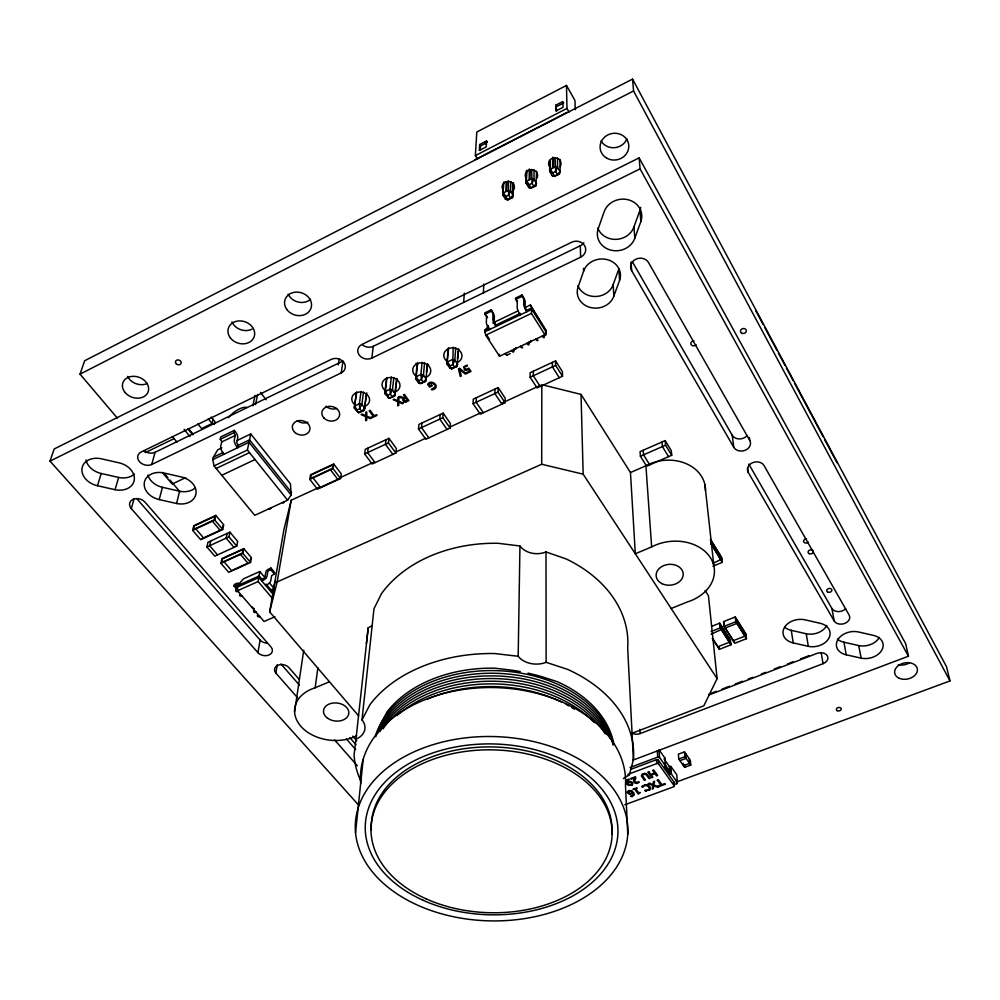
<?xml version="1.0" encoding="UTF-8"?>
<svg xmlns="http://www.w3.org/2000/svg" width="1000" height="1000" viewBox="0 0 1000 1000"><rect width="100%" height="100%" fill="white"/><g stroke="black" fill="none" stroke-linecap="round" stroke-linejoin="round"><path stroke-width="1.5" d="M358.675 715.925L269.65 611.85L277.15 581.925L541.688 464.25L541.825 384.675L581.025 394.4L630.462 472.537L635.312 553.763L651.65 546.912A40.963 31.513 -5.3 0 1 710.325 557.575A40.963 31.513 -5.3 0 1 687.2 602.013L671.175 608.488M535.875 182.738L535.85 185.837L531.175 188.188L528.75 187.537L526.163 183.212L526.35 170.837M536.638 171.225L535.85 185.837L530.638 187.763L528.75 187.537M534.062 170.012L533.975 179.275L532.038 183.3L528.9 184.887L526.163 183.212L527.013 170.162M533.325 371.238L533.288 375.75L540.262 386.488M531.65 169.35L532.038 183.3L533.763 186.2L536.562 183.612L533.975 179.275L531.55 178.625L526.85 180.987L531.175 188.188M530.125 377.225L530.163 372.713L555.575 360.9L562.45 371.725L562.513 376.238L537.1 387.95L530.125 377.225L555.612 365.4L555.575 360.9M530.862 340.425L530.85 341.912L528.713 342.912M530.05 179.375L530.163 170.1M529.038 341.788L529 344.4A4.688 1.212 65.4 0 1 527.038 343.55L526.788 343.188M398.925 396.975L398.862 401.188L403.312 403.263L402.225 403.775L398.75 402.125L398.75 405.412L397.713 405.9L397.762 401.763L393.225 399.663L394.325 399.137L397.887 400.825L397.887 397.463L400.05 396.438L404.113 397.863L405.213 397.325L403.438 394.837L404.4 394.387L408.862 400.65L405.913 401.962M522.013 294.988L523.6 297.512A3.325 0.838 65.2 0 1 525.15 301.725L525.112 306.688L526.862 311.725L525.662 309.8A4.763 1.2 65.3 0 1 523.725 304.575L523.775 299.45L522.013 294.988L515.487 298.125L517.263 302.625L517.188 307.712A4.763 1.225 65.2 0 0 519.113 312.938L520.325 314.85L520.35 313.375L495.975 325.012L495.925 326.5L494.7 324.6A4.737 1.275 65.1 0 1 492.8 319.4L492.975 314.3L491.2 309.825L484.775 312.913L486.525 317.387L486.325 322.5A4.725 1.288 65 0 0 488.237 327.7L489.462 329.588L489.525 328.1L484.688 330.4L485.7 335.2L499.538 356.225L544.95 334.837L546.15 330.662L530.413 304.962L524.85 307.625M529.2 179.8L529.338 168.988M623.4 778.587A19.587 13.55 -2.7 0 1 629.25 775.175L633.425 759.675A139.9 98.612 1.5 0 0 567.675 669.4L546.125 662.337A21.037 15.688 0.3 0 1 518.188 656.275L519.95 545.975L498.025 543.288A130.85 97.713 1.7 0 0 381.463 593.713L373.975 608.75L362 719.925A20.337 14.387 6.1 0 1 355.962 739.163L354.062 755.013A139.9 98.612 1.5 0 0 360.475 780.263M513.8 348.975L513.725 351.587A4.675 1.25 65.3 0 1 511.737 350.763L511.488 350.4M515.688 347.575L515.65 349.062L513.525 350.062M512.913 183.538L512.525 197.55L507.887 199.887L505.475 199.237L502.85 194.963L503.237 184.062M513.538 182.9L512.525 197.55L507.287 199.5L505.475 199.237M510.863 181.737L510.6 191.062L508.638 195.075L505.538 196.637L502.85 194.963L503.9 181.863M505.062 402.713L505.2 398.162L498.137 387.6L473.312 399.125L473.075 403.675L480.25 414.15L505.062 402.713L497.987 392.125L498.137 387.6M508.462 181.088L508.638 195.075L510.387 197.938L513.212 195.35L510.6 191.062L508.175 190.413L503.525 192.75L507.887 199.887M505.85 191.575L506.15 182.262M506.688 191.15L506.987 181.838M495.025 389.038L494.85 393.575L501.95 404.15M476.4 397.688L476.175 402.238L483.338 412.725M483.387 293.163L483.825 284M486.55 140.963L486.25 146.9L479.3 150.488L479.65 144.537L486.55 140.963L487.413 142.375M480.25 150.412L480.5 145.938L479.65 144.537M477.537 159.137L475.363 155.612L476.812 132.025L566.487 85.425L574.987 100.562L575.212 108.188A4.475 0.825 65.1 0 0 575.513 109.637M463.7 302.425L464.288 293.113M457.488 358.825L457.987 351.225M458.65 348.738L457 366.438L451.488 368.775L449.762 368.05L446.962 363.95L448.075 348.75M450.1 428.05L450.4 423.475L443.162 413.137L418.9 424.412L418.5 428.988L425.838 439.225L450.1 428.05L442.837 417.7L443.162 413.137M455.688 347.762L454.85 360.213L452.775 364.538L449.613 366.037L446.962 363.95L448.612 347.812M453.2 347.137L452.775 364.538L454.637 367.287L457 366.438M537.9 339.975L537.875 340.225A4.688 1.2 65.5 0 1 535.95 339.363L535.7 338.988M440.125 414.55L439.775 419.113L447.05 429.45M634.175 794.775L633.812 792.862L631.625 790.7M522.575 347.188L522.55 347.438A4.675 1.238 65.4 0 1 520.588 346.6L520.337 346.225M421.925 423.013L421.525 427.587L428.85 437.837M426.075 376.675L425.675 381.262L421.012 383.462L418.512 382.85L415.675 378.8L417.125 363.525M426.475 372.088L427.15 364.438M427.625 363.888L425.675 381.262L420.138 383.612L416.275 376.712L417.575 362.975M424.55 362.9L423.45 375.112L421.362 379.425L418.237 380.9L415.675 378.8L416.275 376.712L420.95 374.487L423.45 375.112L426.287 379.175L423.25 382.137L421.362 379.425L420.95 374.487L422.062 362.287M544.95 334.837L531.413 313.412L531.8 307.9L530.413 304.962M257.4 615.325L257.375 615.6A4.088 2.013 -39.8 0 0 259.862 616.625L260.225 616.475M355.538 832.55L363.2 759.287M395.863 453.038L396.337 448.438L388.938 438.338L365.225 449.363L364.637 453.963L372.15 463.975L395.863 453.038L388.425 442.925L388.938 438.338M355.962 739.163L368.225 627.775A19 14.238 6.9 0 0 371.875 625.6M396.6 378.988L394.75 395.887L389.188 398.25L384.787 393.462L386.575 378.113M397.013 378.475L394.75 395.887L389.188 398.25L385.35 391.4L386.962 377.587M393.837 377.55L392.463 389.812L390.35 394.125L387.275 395.575L384.787 393.462L385.35 391.4L389.963 389.212L392.463 389.812L395.337 393.825L392.275 396.788L390.35 394.125L389.963 389.212L391.362 376.938M385.962 439.725L385.45 444.312L392.887 454.412M239.513 594.575L239.475 594.862A4.138 1.988 -39.7 0 0 241.95 595.85L242.325 595.7M366.362 643.475L368.225 627.775M368.175 447.987L367.6 452.587L375.1 462.612M366.25 394.888L364.237 410.325L358.65 412.7L354.288 407.925L356.413 392.512M366.788 392.875L364.237 410.325L358.65 412.7L354.288 407.925L356.737 392.025M371.775 358.125L580.638 257.175A9.525 8.512 -3 0 0 584.6 245.6A9.525 8.512 -3 0 0 571.725 242.213L361.975 344.412A9.188 7.75 11.5 0 0 359.175 355.012A9.188 7.75 11.5 0 0 371.775 358.125L373.312 346.3L580.3 245.763A9.438 8.475 -3.1 0 0 583.875 242.75M363.512 392.013L361.875 404.325L359.75 408.625L356.7 410.062L354.837 405.887L359.387 403.725L361.875 404.325L364.787 408.288L361.688 411.262L359.75 408.625L359.387 403.725L361.05 391.413M465.238 368.812L466.725 369.225L468.825 368.125L471.05 371.438L466.987 373.35L466.475 372.587L469.588 371.125L468.425 369.412L465.788 370.188A2.138 1.812 5.2 0 1 464.387 369.513L463.762 366.712L467.175 365.087C469.15 366.788 462.362 365.913 465.238 368.825M356.675 735.75A38.325 27.275 6.6 0 1 300.763 726.175A38.325 27.275 6.6 0 1 315.15 687.763L317.9 667.788M274.938 616.75L264.075 621.5L237.537 590.725L237.362 585.712L243.525 578.825L259.8 571.525L258.113 581.538L272.738 598.787M340.625 478.5L341.287 473.862L333.713 464L310.538 474.762L309.788 479.4L317.462 489.175L340.625 478.5L333.038 468.625L333.713 464M337.8 479.325L330.188 469.462M294.587 711.825L303.738 650.2M341.2 372.912A9.15 7.625 12.7 0 0 343.862 362.438A9.15 7.625 12.7 0 0 331.275 359.375L141.125 452.025A8.95 6.887 17.3 0 0 139.438 461.65A8.95 6.887 17.3 0 0 151.738 464.487L341.2 372.912L343 361.025L155.075 452.3A8.875 6.875 17.5 0 1 144.488 450.988M338.275 364.875L339.237 358.7M320.425 487.337L312.762 477.537M297.538 697.738L275.875 673.1L277.25 664.688M221.9 447.8L217.775 449.775L213.337 457.2L212.775 459.625L214.062 465.913L254.75 515.337L287.613 500.175L291.15 495.012L290.45 483.913L250.763 433.963L237.013 440.55M277.15 581.925L291.2 500.25L319.525 487.188M265.525 585.363L267.35 584.538A4.15 2 -39.3 0 0 270.7 580.938L271.7 575.513L274.45 574.113L274.725 572.537L270.975 568.05L268.587 569.125A2.9 1.388 -39.1 0 0 265.863 572.025L264.962 577.025A1.663 0.8 -39.2 0 1 263.4 578.688L262.038 579.3L261.75 580.887L263.562 580.062A4.162 2 -39.2 0 0 266.938 576.462L267.938 571.038L270.7 569.625L270.975 568.05M269.65 611.85L283.888 529.738L291.2 500.25M257.913 652.65L131.3 508.625A8.75 6.6 16.2 0 1 132.912 499.387A8.75 6.6 16.2 0 1 144.987 502.113L271.012 647A8.012 5.825 9.5 0 1 268.975 654.987A8.012 5.825 9.5 0 1 257.913 652.65L260.125 640.062L136.775 498.663M266.075 584.075L270.988 589.9L270.712 591.487L272.525 590.662A4.138 2.013 -39.3 0 0 274.625 589.038M254.125 608.475L253.637 611.275A4.1 2 -39.7 0 0 256.125 612.288L256.488 612.137M249.963 562.25L250.675 558.587M250.55 562.463L251.45 557.75L243.787 548.638L221.938 558.587L220.95 563.3L228.713 572.337L250.55 562.463L242.85 553.35L243.787 548.638M247.913 563.175L240.212 554.075M235.95 588.25L234.05 586.05L234.363 584.475L236.713 583.413A2.888 1.375 -39.6 0 1 238.713 584.2M231.537 570.575L223.787 561.538M236.75 546.112L237.7 541.425L229.913 532.163L207.963 542.263L206.912 546.962L214.8 556.138L236.75 546.112L228.925 536.85L229.913 532.163M250.763 433.963L247.4 450.025L287.613 500.175M227.15 533.425L226.163 538.125L234 547.375M255.525 404.55L257.663 394.35M252.838 405.812L255.037 395.412M222.725 529.513L223.738 524.825L215.812 515.425L193.762 525.688L192.662 530.363L200.675 539.688L222.725 529.513L214.775 520.087L215.812 515.425M234.338 430.375L235.512 431.85A4.95 2.05 63 0 1 237.613 438.525L236.725 442.762L238.175 445.325L237.65 447.738L236.438 446.2A5.625 2.325 63.1 0 1 234.262 439.975L235.325 435.112L233.8 432.75L234.338 430.375L220.8 436.9L220.25 439.288L221.775 441.55L220.675 446.5A5.6 2.362 63 0 0 222.825 452.713L224.05 454.237M220.075 530.262L212.125 520.862M222.413 528.088L222.925 525.662M210.688 541.013L209.662 545.7L217.537 554.888M203.538 537.9L195.538 528.562M214.312 424.45L214.963 421.7L211.188 417.025M197.838 423.9L201.637 428.575L212.1 423.5L213.088 419.363M176.562 503.5A17.537 13.45 15.4 0 0 195.95 493.862A17.537 13.45 15.4 0 0 181.125 476.925L163.9 472.987A17.613 13.475 16 0 0 144.35 482.475A17.613 13.475 16 0 0 159.213 499.575L176.562 503.5L179.625 491.213A17.4 13.413 15.6 0 0 195.4 487.788M284.3 501.75L284.212 502.075A5.45 2.225 64.2 0 1 282.288 502.612M159.213 499.575L162.425 487.3A17.463 13.438 16.3 0 1 147.963 475.087M270.95 507.912L270.863 508.237A5.438 2.263 64.1 0 1 268.512 508.537M151.738 464.487L155.075 452.3M131.3 508.625L133.975 499.05M115.05 489.7A17.812 13.513 17.6 0 0 134.275 479.95A17.812 13.513 17.6 0 0 118.863 462.788L101.4 458.8A17.887 13.525 18.1 0 0 82 468.413A17.887 13.525 18.1 0 0 97.463 485.737L115.05 489.7L118.65 477.45A17.663 13.475 17.8 0 0 134.425 473.988M97.463 485.737L101.225 473.5A17.738 13.487 18.4 0 1 86.013 459.913M549.637 160.588L549.688 171.363L552.25 175.725L554.675 176.375L559.412 174L560.138 171.762L559.963 159.438M358.3 804.737L50 461.125L54.2 448.95L639.15 157.875L905.65 643.612L908.462 656.2L632.75 760.225M117.425 418.162L80.037 374.15L84.663 360.737L632.55 79.088L946.5 666.688L950 680.925L676.4 782.062M583.525 268.288L583.612 271.163L577.962 287.413A18.713 16.438 -4.2 0 0 590.612 307.538A18.713 16.438 -4.2 0 0 613.825 296.163L619.587 280.338L618.9 268.825L613.188 284.575L613.825 296.163M634.8 238.2L640.85 221.575A19.338 17.475 -8.3 0 0 628.35 199.8A19.338 17.475 -8.3 0 0 604.062 211.938L598.125 229.013A19.2 17.237 -7.2 0 0 610.913 250.138A19.2 17.237 -7.2 0 0 634.8 238.2L633.95 226.875L639.938 210.338A19.163 17.387 -8.6 0 0 640.688 207.362M634.175 794.762L632.112 796.65M635.625 778.512C632.513 783.45 637.85 781.862 639.3 782.05C636.013 785.8 631.062 781.3 635.037 777.7L631.075 779.188L630.612 778.55L635.588 776.688L635.625 778.525M705.125 590.538L708.438 595.763L717.113 678.625L703.85 705.788L631.138 733.625M362 719.925L369.913 704.712A139.9 98.612 1.5 0 1 494.663 653.55L518.188 656.275M649.6 789.925C652.25 787.3 647.75 783.612 644.925 784.775M644.925 784.762L641.975 786.413L642.613 787.275L643.225 786.475M484.688 330.4L488.275 326.312M650.037 789.463L645.45 791.125C643.587 789.388 651.012 791 649.013 787.425M632.225 784.925C634.412 782.75 630.275 780.337 628.375 781.963M669.95 774.237L664.613 766.75L665.525 765.875L659.538 757.475L659.025 749.75L664.987 758.138L664.075 759.013L669.4 766.5L669.95 774.237L671.462 774.2L677.35 782.438A1.35 0.938 -3.8 0 0 676.725 783.713L673.85 784.775M665.325 762.962L664.4 763.838L669.75 771.325L671.25 771.287M642.05 774.287L641.338 775.938L644.4 780.425L645.475 780.025L642.487 775.625L643.675 774.325M643.225 786.488L645.65 785.413L647.788 786.012M632.225 784.925L628.575 785.387M628.375 781.95L627.413 782.775C625.237 780.425 630.4 780.288 629.038 779.1C625.075 779.225 625.363 784.237 628.575 785.387M630.925 791.338L628.775 791.55L628.787 793.05M430.225 383.35L428.862 384.288L430 385.913L431.688 385.125L432.2 385.863L429.55 387.113L427.625 384.338C430.613 378.512 440.262 385.763 434.237 389.225A5.487 4.6 7 0 1 432.1 389.75L431.475 389.787C430.412 388.688 438.738 387.375 433.512 383.775M630.163 782.275L627.788 783.3L628.438 784.15M555.8 105.175L562.925 101.487L563.038 107.312L555.862 111.013L555.8 105.175L556.675 111.013M480.5 145.938L486.037 143.088M556.625 106.625L563.763 102.95M475.363 155.612L566.975 108.438L566.487 85.425M475.125 159.637L567.05 112.375M80.037 374.15L633.55 90.975L632.55 79.088M50 461.125L640.062 168.85L639.15 157.875M174.088 438.612L145.425 452.562L143.725 450.562M220.25 439.288L233.8 432.75M484.7 314.387L491.138 311.288M515.45 299.587L521.975 296.45M221.675 441.975L235.238 435.462M492.85 322.938L517.9 310.95M213.337 457.2L223.188 452.488M238.175 445.325L249.55 439.875L291.575 492.575M212.775 459.625L249.05 442.287L291.15 495.012M526.888 310.25L531.8 307.9L546.15 330.662M484.625 331.9L531.788 309.375L546.15 332.15M185.725 477.6L172.188 484.05L162.275 472.388M485.7 335.2L531.413 313.412M214.062 465.913L247.4 450.025M216.163 468.462L249.488 452.625M221.775 475.275L255.025 459.525M365.725 412.425L366.75 411.938L366.75 416.1L371.213 418.137L370.775 417.35L373.162 416.225L369.175 410.788L370.125 410.337L374.113 415.788L376.512 414.65L377.038 415.387L370.125 418.638L366.65 417.025L366.7 420.25L365.675 420.737L365.675 416.65L361.138 414.588L362.225 414.075L365.775 415.725L365.725 412.413M430 385.913L431.688 385.112M543.987 335.725L546.138 334.712L546.138 333.225M507.013 355.1L510.213 353.587M192.662 530.363L214.775 520.087M309.788 479.4L333.038 468.625M364.637 453.963L388.425 442.925M418.5 428.988L442.837 417.7M473.075 403.675L497.987 392.125M201.475 538.85L222.15 529.3M340.763 477.388L373.325 462.375M395.988 451.925L425.712 438.212M449.787 427.113L480.938 412.75M502.175 402.962L540.413 385.325M318.263 488.325L339.975 478.312M206.912 546.962L228.925 536.85M220.95 563.3L242.85 553.35M232.9 569.963L246.55 563.8M234.05 586.05L236.688 585.013L235.662 590.438A4.138 1.975 -39.6 0 0 238.125 591.425L238.5 591.275M237.362 585.712L259.188 575.938L262.137 579.425M237.05 587.3L258.9 577.525L272.587 593.7M237.537 590.725L258.113 581.538M270.988 589.9L272.35 589.288A1.65 0.8 -39.3 0 0 273.9 587.625L274.775 582.625A2.888 1.4 -39.2 0 1 275.462 581.287M665.163 440.6L640.088 451.6L640.4 456.213L646.637 466.2L671.712 455.288L671.3 450.688L665.163 440.6L665.562 445.2L671.712 455.288M640.4 456.213L665.562 445.2M630.462 472.537L645.913 465.8A38.8 31.037 -5.9 0 1 685.8 463.5A38.8 31.037 -5.9 0 1 705.438 490.662M642.55 773.988L646.338 773.587L650.238 778.25L649.163 778.65L645.837 774.375L643.675 774.338M315.15 687.763L329.462 681.775M712.825 563.375L720.825 559.55M712.9 566.188L722.288 562.337L721.737 557.638L710.487 539.338L711 544.025M711.9 626.25L719.663 623.162L730.387 640.037L730.938 644.8L719.325 649.35L712.3 638.45M735.25 616.962L723.525 621.625L724.062 626.375L734.788 643.275L746.475 638.7L745.875 633.938L735.25 616.962L735.812 621.712L746.475 638.7M711.1 631.525L720.188 627.913L719.663 623.162M724.062 626.375L735.812 621.712M711.162 634.15L721.475 629.513M709.112 694.087L716.375 691.287M722.175 689.062L729.438 686.263M735.25 684.025L742.5 681.237M748.312 679L752.663 677.325M761.375 673.975L765.738 672.3M774.438 668.95L780.25 666.712M787.513 663.925L793.312 661.688M800.575 658.9L809.287 655.55M709.1 694.887L816.925 653.425A7.975 5.775 -9.2 0 1 827.312 655.75A7.975 5.775 -9.2 0 1 823.05 663.675L640.138 733.562A7.612 5.425 -2.9 0 1 632.562 733.438M630.1 767.475L657.712 757.1A1.363 0.963 -3.4 0 0 659.538 757.475M630.575 769.425L656.462 759.7A1.363 0.95 -3.4 0 1 658.288 760.088L673.75 781.7L674.038 785.588A1.35 0.938 -3.7 0 1 673.413 786.862L624.812 804.788M684.488 751.888L678.375 754.175L678.75 759L684.638 767.35L690.75 765.088L690.337 760.25L684.488 751.888L684.887 756.712L690.75 765.088M627.888 774.4L656.725 763.587A1.363 0.95 -3.4 0 1 658.55 763.975L674.038 785.588M678.75 759L684.887 756.712M679.938 760.675L686.062 758.388L685.662 753.562M657.325 780.238L658.4 779.825L661.9 784.675L664.613 783.662L665.075 784.312L657.25 787.212L653.763 785.775L653.375 788.65L652.212 789.087L652.763 785.45L648.213 783.612L649.45 783.15L653.012 784.625L653.413 781.675L654.575 781.25L654 784.95L658.475 786.762M430.225 383.363L432.45 383.2M632.112 796.637L630.638 796.2L632.25 795.75A2.237 1.55 -2.5 0 0 633.062 794.912L632.788 793.288L629.612 794.538L627.35 792.625A2.85 1.963 -2.5 0 1 627.675 791.475L629.4 790.487L631.625 790.713M405.913 401.95L403.938 401.8M643.9 773.487L645.163 773.337M559.412 174L554.2 175.925L552.25 175.725M646.112 791.1L644.8 790.238M669.4 766.5L670.9 766.462L676.762 774.7L677.35 782.438M628.787 793.037L630.625 793.763L632.175 792.412M630.163 782.262C633.638 783.062 630.225 786.637 628.438 784.137M793.225 642.913L808.3 646.325A16.137 11.838 -9.4 0 0 829.025 637.95A16.137 11.838 -9.4 0 0 819.887 623.225L804.95 619.812A16.137 11.887 -9 0 0 784.112 628.05A16.137 11.887 -9 0 0 793.225 642.913L791.275 630.35A16.012 11.875 -9.1 0 1 784.663 627.188M846.25 654.8L861.15 658.162A16.113 11.65 -10.8 0 0 881.963 649.887A16.113 11.65 -10.8 0 0 873.275 635.35L858.512 631.962A16.113 11.7 -10.4 0 0 837.588 640.113A16.113 11.7 -10.4 0 0 846.25 654.8L843.913 642.212A15.987 11.688 -10.6 0 1 837.412 639.087M101.225 473.5L118.65 477.45M162.425 487.3L179.625 491.213M843.913 642.212L858.7 645.562A15.975 11.625 -10.9 0 0 879.312 637.375M791.275 630.35L806.25 633.75A16.012 11.825 -9.5 0 0 826.762 625.45M541.688 464.25L583.162 474.175L717.113 678.625M387.663 397.463L390.15 398.062M418.512 382.85L421.012 383.462M449.762 368.05L452.275 368.675M398.8 397.025L403.312 398.55L402.713 400.075L403.938 401.8M647.262 784.762L647.975 785M519.95 545.975A19.613 15.425 0.3 0 0 546 551.95L566.1 558.913A130.85 97.713 1.7 0 1 627.675 648.125L633.425 759.675M432.463 383.2L433.512 383.775M630.925 791.325L632.175 792.425M404.3 400.788L407.388 400.375L405.712 398.025L403.925 399.087L404.087 400.55M647.788 786.012L649.013 787.425M554.675 176.375L550.413 169.112L550.363 159.887M334.663 739.975L357.35 765.788M281 664L299.413 685.1M346.463 739.025L355.662 749.587M299.062 679.237L288.9 667.562A7.925 5.725 8.6 0 0 277.938 665.238A7.925 5.725 8.6 0 0 275.875 673.1M349.888 737.675L355.988 744.688M352.688 736.125L356.725 740.763M251.975 606.838L253.837 609M164.913 474.075L167.938 477.638M169.963 480.025L180.062 491.925M259.8 571.525L265.625 578.425M269.5 583.025L274.35 588.775M270.7 569.625L274.45 574.113M172.4 436.587L177.037 442.15M184.112 429.412L189.988 436.538M188.6 428.638L193.325 434.387M187.9 428.975L192.625 434.738M208.3 418.8L212.1 423.5M260.487 392.425L266.175 399.762M641.975 786.4L642.613 787.262M658.587 786.725L658.112 786.062L660.825 785.062L657.325 780.225M664.613 783.675L665.088 784.312M505.062 353.425L505.312 353.787A4.662 1.275 65.3 0 0 507.325 354.6M542.2 335.925L542.45 336.3A4.7 1.175 65.5 0 0 544.362 337.175L544.375 334.562M487.075 335.625L489.525 339.338M491.2 309.825L492.812 312.3A3.312 0.887 65 0 1 494.363 316.5L494.225 321.675L495.975 325.012M713.062 639.175L717.113 645.475M718.938 648.3L717.925 646.737L729.538 642.175M720.188 627.913L730.938 644.8M559.312 377.7L552.413 366.875L552.388 362.388M734.4 642.225L724.338 626.375L723.925 622.688M555.612 365.4L562.513 376.238M649.75 464.85L643.538 454.837L643.213 450.238M722.288 562.337L712.362 545.812M668.562 456.662L662.4 446.587L662.025 441.987M484.738 141.912L486.35 144.55M631.038 262.013L631.638 270.613L733.812 447.362A8.812 7.125 -10.2 0 0 745.4 450.213A8.812 7.125 -10.2 0 0 749.775 440.475L749.338 437.45M748.188 472.238L834.2 621.013A8.15 6 -10.5 0 0 844.737 623.425A8.15 6 -10.5 0 0 849.175 615.175L764.013 465.5A8.713 6.963 -10.3 0 0 752.562 462.688A8.713 6.963 -10.3 0 0 748.188 472.238L747.55 467.663M632.375 261.825L732.2 435.238L733.812 447.362M748.8 464.087L831.912 608.475L834.2 621.013M749.775 440.475L648.55 262.562A9.475 8.375 -8.4 0 0 635.85 259.188A9.475 8.375 -8.4 0 0 631.638 270.613M488.475 326.488L487.962 325.4M566.975 108.438L569.05 112.1M640.062 168.85L908.462 656.2M633.55 90.975L950 680.925M755.775 310.75L763.088 324.45M764.562 327.188L777 350.475M778.462 353.212L785.05 365.538M786.525 368.275L793.112 380.6M794.575 383.338L823.125 436.75M824.587 439.487L837.038 462.775M858.7 645.562L861.15 658.162M821.137 652.475L823.05 663.675M806.25 633.75L808.3 646.325M745.088 636.062L733.4 640.65M737.1 623.325L725.35 627.975M499.312 354.237L499.538 356.225M704.95 484.888L713.938 566.312M719.075 646.975L719.325 649.35M689.175 758.587L689.575 763.413L683.462 765.688L683.263 763.275M639.938 210.338L640.85 221.575M684.438 764.938L684.638 767.35M676.488 780.612L676.725 783.713M670.9 766.462L671.462 774.2M645.913 465.8L651.65 546.912M664.987 758.138L665.525 765.875M658.288 760.088L658.55 763.975M657.3 750.913L657.712 757.1M656.462 759.7L656.725 763.587M639.9 729.338L640.138 733.562M627.75 834.3A136.312 92.175 1.4 0 0 428.325 746.2A136.312 92.175 1.4 0 0 418.638 905.625A136.312 92.175 1.4 0 0 627.75 834.3L625.475 785.138A132.587 92.1 1.5 0 0 491.75 687.537A132.587 92.1 1.5 0 0 360.688 783.388M580.3 245.763L580.638 257.175M581.025 394.4L583.162 474.175M557.475 158.162L557.575 167.387L555.662 171.412L552.5 173.012L549.688 171.363L550.413 169.112L555.15 166.713L557.575 167.387L560.138 171.762L557.362 174.338L555.662 171.412L555.062 157.5M553.562 158.262L553.638 167.475M552.7 157.162L552.775 167.913M546 551.95L546.125 662.337M909.5 662.8A11.425 8.175 -11.6 0 1 898.288 664.75M626.9 138.925A14.225 13.288 -10.9 0 1 614.438 147.7A14.225 13.288 -10.9 0 1 601.075 140.863M147.413 383.375A13.288 10.525 20.2 0 1 127.575 376.413M251.962 329.188A13.45 11.175 18.7 0 1 231.975 321.887M310.6 299.262A13.525 11.513 17.3 0 1 288.188 294.175M808.325 542.062A2.675 2.05 -10.8 0 1 803.775 541.975A2.675 2.05 -10.8 0 1 806.538 538.913M696.087 344.675A2.9 2.475 -10 0 1 691.1 344.562A2.9 2.475 -10 0 1 693.938 340.887M549.362 166.363A6.238 5.787 -1.3 0 1 550.962 159.062A6.238 5.787 -1.3 0 1 558.975 159.25A6.238 5.787 -1.3 0 1 560.138 166.612M526.025 178.15A6.2 5.725 1.9 0 1 527.55 170.925A6.2 5.725 1.9 0 1 535.525 171.1A6.2 5.725 1.9 0 1 536.75 178.388M502.912 189.825A6.175 5.675 4.7 0 1 504.363 182.662A6.175 5.675 4.7 0 1 512.3 182.838A6.175 5.675 4.7 0 1 513.587 190.062M673.75 781.7A1.35 0.938 -3.7 0 1 673.425 782.825M628.488 791.963A1.475 1.013 -2.4 0 1 629.3 791.263M747.15 435.538A8.738 7.113 -10.3 0 1 732.2 435.238M267.262 643.112A7.95 5.825 9.6 0 1 260.125 640.062M373.312 346.3A9.113 7.713 11.8 0 1 362.362 344.85M845.675 608.725A8.088 5.987 -10.7 0 1 831.912 608.475M633.95 226.875A19.025 17.163 -7.4 0 1 616 239.375A19.025 17.163 -7.4 0 1 597.8 228.062M613.188 284.575A18.55 16.363 -4.3 0 1 595.775 296.488A18.55 16.363 -4.3 0 1 577.925 285.712M307.9 422.225A8.85 7.188 12.8 0 1 297.3 420.588M336.562 408.525A8.875 7.287 11.9 0 1 326.037 406.175M428.625 364.625A8.988 7.625 8 0 1 426.65 365.625M417.75 364.65A8.988 7.625 8 0 1 416.012 363.237M583.612 271.163A18.85 16.65 -4.9 0 1 607.2 259.613A18.85 16.65 -4.9 0 1 619.587 280.338M385.262 390.575A9.025 7.538 9.3 0 1 385.238 378.963A9.025 7.538 9.3 0 1 398.812 381.637A9.025 7.538 9.3 0 1 394.087 392.312M416.625 376.538A9.075 7.65 7.9 0 1 415.325 364.775A9.075 7.65 7.9 0 1 429.137 366.287A9.075 7.65 7.9 0 1 425.613 377.512M446.725 361.163A9.113 7.763 6.2 0 1 446.75 349.688A9.113 7.763 6.2 0 1 460.125 351.125A9.113 7.763 6.2 0 1 457.738 362.337M355.238 405.075A8.988 7.425 10.6 0 1 354.663 393.612A8.988 7.425 10.6 0 1 368.25 395.925A8.988 7.425 10.6 0 1 364.075 406.587M486.388 315.4A3.3 0.9 65 0 1 486.6 315.738M487 316.475A3.3 0.9 65 0 1 487.5 317.65M517.087 300.637A3.325 0.85 65.2 0 1 517.487 301.35M238.538 589.775A1.65 0.787 -39.6 0 1 237.725 589.45M380.087 731.375A121.775 85.337 1.5 0 1 493.137 678.55A121.775 85.337 1.5 0 1 606.663 733.888M378.275 732.7A121.587 85.325 1.5 0 1 495.238 675.925A121.587 85.325 1.5 0 1 609.913 737.975M397.088 715.462A122.15 85.35 1.5 0 1 594.362 722.613M383.05 728.85A121.962 85.337 1.5 0 1 495.1 681.263A121.962 85.337 1.5 0 1 605.2 733.913M377.85 731.05A149.762 105.312 0.6 0 1 382.775 719.912L387 711.963A121.037 85.288 1.5 0 1 494.562 668.175L506.812 669.575A148.688 103.663 1.7 0 1 520.262 671.562M613.9 744.45A121.037 85.288 1.5 0 0 557.362 681.712L546.138 678.062A148.688 103.663 1.7 0 0 534.487 674.675M527.975 673.125A148.688 103.663 1.7 0 1 530.163 673.612M531.25 673.875A148.688 103.663 1.7 0 1 533.413 674.4M427.3 699.2A122.35 85.363 1.5 0 1 561.888 702.2M566.175 704.375A122.35 85.363 1.5 0 1 568.962 705.9M571.688 707.487A122.35 85.363 1.5 0 1 574.35 709.112M375.737 736.8A121.4 85.312 1.5 0 1 497.413 673.337A121.4 85.312 1.5 0 1 613.15 745.1M375.55 735.5A121.213 85.3 1.5 0 1 497.55 670.688A121.213 85.3 1.5 0 1 613.4 743.913M371.375 830.15A120.388 81.45 1.4 0 1 492.125 746.925A120.388 81.45 1.4 0 1 611.875 833.988M466.763 370.138A2.4 2.037 5.2 0 1 465.288 370.062M228.55 417.675A13.85 5.8 -37.7 0 1 246.75 407.388M332.912 464.85L332.375 468.45L310.6 478.55L311.175 474.95L332.912 464.85M639.125 793.3L638.4 794.212L634.775 789.312L632.95 789.287L636.85 787.825L637.263 788.4L635.812 788.938L638.5 792.575L640.325 792.537L639.125 793.312M242.987 549.475L242.262 553.138L221.737 562.463L222.512 558.8L242.987 549.475M215 516.263L214.2 519.9L193.475 529.525L194.325 525.887L215 516.263M457.638 364.325L454.637 367.287L451.488 368.775L447.6 361.838L452.337 359.588L454.85 360.213L457.638 364.325M459.55 368.387L458.488 368.9L460.288 376.5L461.3 376.012L459.738 369.738L465.387 374.1L466.45 373.587L459.55 368.387M648.85 771.737L647.775 772.15L651.787 777.675L652.862 777.275L651.287 775.1L655.025 773.713L656.587 775.888L657.663 775.475L653.662 769.938L652.588 770.35L654.55 773.062L650.812 774.463L648.85 771.737M730.537 643.737L720.462 627.913L720.05 624.225L730.113 640.037L730.537 643.737M745.612 633.938L735.65 618.025L736.087 621.712L746.075 637.638L745.612 633.938M721.875 561.25L711.3 544.075L710.9 540.425L721.45 557.587L721.875 561.25M898.787 678.075A11.525 8.188 -11.4 0 0 917.288 671.2A11.525 8.188 -11.4 0 0 902 663.637A11.525 8.188 -11.4 0 0 898.787 678.075M606.587 158.062A14.387 13.362 -10.3 0 0 628.775 147.062A14.387 13.362 -10.3 0 0 607.962 134.863A14.387 13.362 -10.3 0 0 606.587 158.062M125.062 392.45A13.413 10.562 19.9 0 0 147.613 392.987A13.413 10.562 19.9 0 0 133.887 376.325A13.413 10.562 19.9 0 0 125.062 392.45M230.338 337.825A13.575 11.225 18.3 0 0 253.412 338.387A13.575 11.225 18.3 0 0 240.175 320.9A13.575 11.225 18.3 0 0 230.338 337.825M286.788 309.438A13.662 11.575 16.9 0 0 310.138 310.025A13.662 11.575 16.9 0 0 297.162 292.1A13.662 11.575 16.9 0 0 286.788 309.438M175.987 363.537A2.95 2.375 19.4 0 0 180.975 363.65A2.95 2.375 19.4 0 0 178 359.925A2.95 2.375 19.4 0 0 175.987 363.537M741.7 333.15A2.938 2.487 -13.3 0 0 746.3 331.075A2.938 2.487 -13.3 0 0 742.2 328.8A2.938 2.487 -13.3 0 0 741.7 333.15M809.125 553.65A2.662 2.025 -10.7 0 0 813.337 551.95A2.662 2.025 -10.7 0 0 809.7 550.1A2.662 2.025 -10.7 0 0 809.125 553.65M827.725 592.075A2.612 1.95 -10.6 0 0 831.875 590.438A2.612 1.95 -10.6 0 0 828.325 588.663A2.612 1.95 -10.6 0 0 827.725 592.075M837.3 710.7A2.462 1.737 -9.1 0 0 841.213 709.25A2.462 1.737 -9.1 0 0 837.862 707.663A2.462 1.737 -9.1 0 0 837.3 710.7M295.113 432.638A8.925 7.2 12.6 0 0 309.788 430.087A8.925 7.2 12.6 0 0 298.6 420.65A8.925 7.2 12.6 0 0 295.113 432.638M324.1 418.175A8.95 7.312 11.6 0 0 339.188 416.6A8.95 7.312 11.6 0 0 328.938 406.388A8.95 7.312 11.6 0 0 324.1 418.175M327.663 718.275A12.713 9.05 6.5 0 0 348.55 714.625A12.713 9.05 6.5 0 0 332.287 703.15A12.713 9.05 6.5 0 0 327.663 718.275M662.025 583.675A13.562 10.425 -5.1 0 0 683.175 575.075A13.562 10.425 -5.1 0 0 663.812 565.575A13.562 10.425 -5.1 0 0 662.025 583.675M422.863 900.175A126.388 85.45 1.4 0 0 617.788 835.438A126.388 85.45 1.4 0 0 434.125 752.5A126.388 85.45 1.4 0 0 422.863 900.175M426.213 898.888A120.588 81.45 1.4 0 0 611.975 836.9A120.588 81.45 1.4 0 0 436.488 758.1A120.588 81.45 1.4 0 0 426.213 898.888"/></g></svg>
